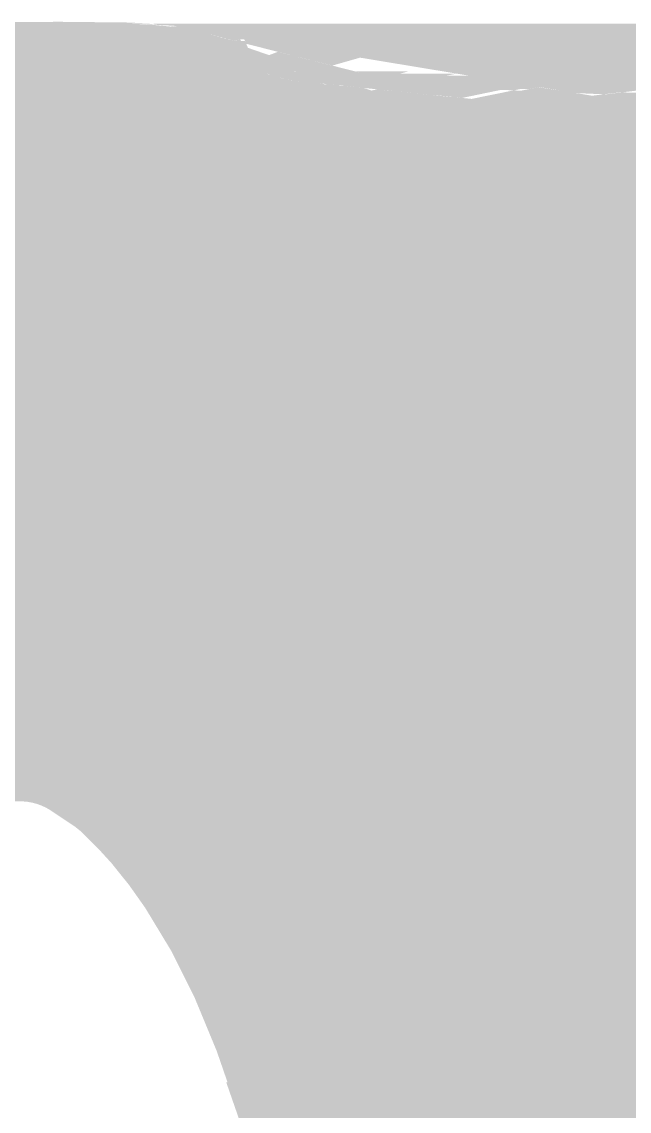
# Model space of a CAD drawing. Extents: x -22 to 239, y -29 to 162.
# Drawn here: x 189.558 to 189.972, y 34.76 to 35.501 of the extents above; entities that cross this region are included whole.
import ezdxf

# ---------------------------------------------------------------- set-up
doc = ezdxf.new("R2010")
doc.units = 0
doc.layers.add('2D_LINE_126', color=255, linetype='CONTINUOUS')

# ---------------------------------------------------------------- blocks, each defined once
blk = doc.blocks.new('SMOOTH_0$1')
at = {"const_width": 0.05}
blk.add_lwpolyline([(-0.025, 0, 1), (0.025, 0, 1)], format="xyb", close=True, dxfattribs=at)
blk = doc.blocks.new('DRAWING_129')
at = {"layer": '2D_LINE_126', "const_width": 0.1}
for points in [[(-8.7001053333, 3.0200773333), (-8.6691946667, 3.0210893333), (-8.6384113333, 3.020408), (-8.63083, 3.0197046667), (-8.6233433333, 3.0183553333), (-8.6160006667, 3.016368), (-8.6088546667, 3.0137593333), (-8.6019213333, 3.0105266667), (-8.5898666667, 3.003632), (-8.57841, 2.995796), (-8.5676186667, 2.9870666667), (-8.557514, 2.9774506667), (-8.5424653333, 2.960932), (-8.528496, 2.9435506667), (-8.5156306667, 2.9253473333), (-8.4956793333, 2.8923593333), (-8.478434, 2.857818), (-8.4621006667, 2.8183773333), (-8.4481693333, 2.7780686667), (-8.440656, 2.7541), (-8.43248, 2.728168), (-8.4248513333, 2.7040953333)], [(-8.1631693333, 3.1849133333), (-8.1827353333, 3.2236526667), (-8.2018193333, 3.2551933333), (-8.223532, 3.2851106667), (-8.2380966667, 3.3021973333), (-8.2538946667, 3.318218), (-8.27091, 3.3331286667), (-8.2825966667, 3.3420326667), (-8.2948386667, 3.3501766667), (-8.3076793333, 3.3575753333), (-8.3620693333, 3.3839686667), (-8.4165233333, 3.4055893333), (-8.4244153333, 3.4080313333), (-8.4325033333, 3.4097946667), (-8.4407126667, 3.4108613333), (-8.4490673333, 3.411222), (-8.4565293333, 3.41148), (-8.4639553333, 3.4122526667), (-8.4713506667, 3.4135446667), (-8.4831546667, 3.4165373333), (-8.4946873333, 3.4204806667), (-8.5045653333, 3.4247813333), (-8.5140913333, 3.4298846667), (-8.515458, 3.43077), (-8.5167466667, 3.4317666667), (-8.5179473333, 3.432868), (-8.5190506667, 3.434066), (-8.5200506667, 3.435352), (-8.5209386667, 3.436718), (-8.5217086667, 3.4381533333), (-8.522358, 3.4396533333), (-8.522674, 3.440384), (-8.5230493333, 3.4410866667), (-8.523482, 3.441756), (-8.523968, 3.4423873333), (-8.5245053333, 3.442976), (-8.5250886667, 3.443518), (-8.5257153333, 3.44401), (-8.5263806667, 3.4444486667), (-8.52708, 3.4448306667), (-8.5278086667, 3.4451533333), (-8.52857, 3.4454166667), (-8.5363453333, 3.4473926667), (-8.5443053333, 3.4487033333), (-8.5573953333, 3.449956), (-8.5705953333, 3.4505613333), (-8.6166513333, 3.4510433333), (-8.6691513333, 3.450586), (-8.681282, 3.4499586667), (-8.693406, 3.4484933333)]]:
    blk.add_lwpolyline(points, dxfattribs=at)
for points in [[(-8.6691286667, 3.449824), (-8.6166493333, 3.4502813333), (-8.572936, 3.449824)], [(-8.6812413333, 3.449196), (-8.6812166667, 3.4491986667), (-8.557514, 3.4491986667), (-8.5574486667, 3.449196)], [(-8.6812166667, 3.4491986667), (-8.669598, 3.4497993333), (-8.570618, 3.4497993333), (-8.557514, 3.4491986667)], [(-8.669598, 3.4497993333), (-8.6691286667, 3.449824), (-8.572936, 3.449824), (-8.570618, 3.4497993333)], [(-8.6915753333, 3.4479473333), (-8.6812413333, 3.449196), (-8.5574486667, 3.449196), (-8.5444033333, 3.4479473333)], [(-8.6932853333, 3.44774), (-8.6915753333, 3.4479473333), (-8.5444033333, 3.4479473333), (-8.543148, 3.44774)], [(-8.69681, 3.4470406667), (-8.6932853333, 3.44774), (-8.543148, 3.44774), (-8.5388993333, 3.4470406667)], [(-8.6981906667, 3.446646), (-8.69681, 3.4470406667), (-8.5388993333, 3.4470406667), (-8.536502, 3.446646)], [(-8.7002646667, 3.4460533333), (-8.6981906667, 3.446646), (-8.536502, 3.446646), (-8.534168, 3.4460533333)], [(-8.7036246667, 3.4447846667), (-8.7002646667, 3.4460533333), (-8.534168, 3.4460533333), (-8.529176, 3.4447846667)], [(-8.7065566667, 3.4433913333), (-8.7057066667, 3.4437946667), (-8.5267733333, 3.4437946667), (-8.5261606667, 3.4433913333)], [(-8.706874, 3.44324), (-8.7065566667, 3.4433913333), (-8.5261606667, 3.4433913333), (-8.5259686667, 3.44324)], [(-8.7038313333, 3.444686), (-8.7036246667, 3.4447846667), (-8.529176, 3.4447846667), (-8.5287886667, 3.444686)], [(-8.7057066667, 3.4437946667), (-8.7049666667, 3.4441466667), (-8.527418, 3.4441466667), (-8.5267733333, 3.4437946667)], [(-8.7049666667, 3.4441466667), (-8.704342, 3.4444433333), (-8.528088, 3.4444433333), (-8.527418, 3.4441466667)], [(-8.704342, 3.4444433333), (-8.7038313333, 3.444686), (-8.5287886667, 3.444686), (-8.528088, 3.4444433333)], [(-8.708266, 3.4424386667), (-8.7073973333, 3.4429386667), (-8.5255846667, 3.4429386667), (-8.525046, 3.4424386667)], [(-8.7073973333, 3.4429386667), (-8.706874, 3.44324), (-8.5259686667, 3.44324), (-8.5255846667, 3.4429386667)], [(-8.7083653333, 3.4423813333), (-8.708266, 3.4424386667), (-8.525046, 3.4424386667), (-8.524994, 3.4423813333)], [(-8.7097893333, 3.441412), (-8.7090766667, 3.4418973333), (-8.5245526667, 3.4418973333), (-8.5241786667, 3.441412)], [(-8.7090766667, 3.4418973333), (-8.7083653333, 3.4423813333), (-8.524994, 3.4423813333), (-8.5245526667, 3.4418973333)], [(-8.7111373333, 3.440338), (-8.7106826667, 3.4407), (-8.5237066667, 3.4407), (-8.5235133333, 3.440338)], [(-8.7106826667, 3.4407), (-8.7099093333, 3.441316), (-8.5241046667, 3.441316), (-8.5237066667, 3.4407)], [(-8.7099093333, 3.441316), (-8.7097893333, 3.441412), (-8.5241786667, 3.441412), (-8.5241046667, 3.441316)], [(-8.7124006667, 3.4391653333), (-8.7122006667, 3.4393506667), (-8.5230573333, 3.4393506667), (-8.5229773333, 3.4391653333)], [(-8.7122006667, 3.4393513333), (-8.711444, 3.4400526667), (-8.5233606667, 3.4400526667), (-8.523058, 3.4393513333)], [(-8.711444, 3.4400526667), (-8.7111373333, 3.440338), (-8.5235133333, 3.440338), (-8.5233606667, 3.4400526667)], [(-8.713572, 3.4379013333), (-8.7124006667, 3.4391653333), (-8.5229773333, 3.4391653333), (-8.52243, 3.4379013333)], [(-8.7146453333, 3.436552), (-8.7136586667, 3.4377926667), (-8.52238, 3.4377926667), (-8.5217146667, 3.436552)], [(-8.7136126667, 3.4378506667), (-8.713572, 3.4379013333), (-8.52243, 3.4379013333), (-8.522408, 3.4378506667)], [(-8.713636, 3.4378213333), (-8.7136126667, 3.4378506667), (-8.522408, 3.4378506667), (-8.5223953333, 3.4378213333)], [(-8.7136586667, 3.4377926667), (-8.713636, 3.4378213333), (-8.5223953333, 3.4378213333), (-8.52238, 3.4377926667)], [(-8.7147973333, 3.4363293333), (-8.714778, 3.4363573333), (-8.52161, 3.4363573333), (-8.5215946667, 3.4363293333)], [(-8.7156446667, 3.4350813333), (-8.7148153333, 3.4363026667), (-8.5215773333, 3.4363026667), (-8.5207826667, 3.4350813333)], [(-8.715742, 3.4349366667), (-8.7156446667, 3.4350813333), (-8.5207826667, 3.4350813333), (-8.5206893333, 3.4349366667)], [(-8.714778, 3.4363573333), (-8.7146453333, 3.436552), (-8.5217146667, 3.436552), (-8.52161, 3.4363573333)], [(-8.7148153333, 3.4363026667), (-8.7147973333, 3.4363293333), (-8.5215946667, 3.4363293333), (-8.5215773333, 3.4363026667)], [(-8.7122006667, 3.4393506667), (-8.7122006667, 3.4393513333), (-8.523058, 3.4393513333), (-8.5230573333, 3.4393506667)], [(-8.72641, 3.4252073333), (-8.7217493333, 3.4284246667), (-8.5129793333, 3.4284246667), (-8.506974, 3.4252073333)], [(-8.7217493333, 3.4284246667), (-8.721724, 3.428442), (-8.5130113333, 3.428442), (-8.5129793333, 3.4284246667)], [(-8.7217006667, 3.4284613333), (-8.720778, 3.4292133333), (-8.5144513333, 3.4292133333), (-8.5130473333, 3.4284613333)], [(-8.72076, 3.429228), (-8.7207386667, 3.4292453333), (-8.5145053333, 3.4292453333), (-8.5144786667, 3.429228)], [(-8.720778, 3.4292133333), (-8.72076, 3.429228), (-8.5144786667, 3.429228), (-8.5144513333, 3.4292133333)], [(-8.720326, 3.429582), (-8.7203046667, 3.4295993333), (-8.515052, 3.4295993333), (-8.5150253333, 3.429582)], [(-8.7207386667, 3.4292453333), (-8.720326, 3.429582), (-8.5150253333, 3.429582), (-8.5145053333, 3.4292453333)], [(-8.721724, 3.428442), (-8.7217006667, 3.4284613333), (-8.5130473333, 3.4284613333), (-8.5130113333, 3.428442)], [(-8.7197433333, 3.43013), (-8.7197246667, 3.4301473333), (-8.5158993333, 3.4301473333), (-8.5158726667, 3.43013)], [(-8.7203046667, 3.4295993333), (-8.720284, 3.4296186667), (-8.515082, 3.4296186667), (-8.515052, 3.4295993333)], [(-8.720284, 3.4296186667), (-8.7197433333, 3.43013), (-8.5158726667, 3.43013), (-8.515082, 3.4296186667)], [(-8.7190073333, 3.4308253333), (-8.7189866667, 3.4308446667), (-8.5168006667, 3.4308446667), (-8.5167753333, 3.4308253333)], [(-8.719704, 3.4301673333), (-8.7190073333, 3.4308253333), (-8.5167753333, 3.4308253333), (-8.5159246667, 3.4301673333)], [(-8.7197246667, 3.4301473333), (-8.719704, 3.4301673333), (-8.5159246667, 3.4301673333), (-8.5158993333, 3.4301473333)], [(-8.7186953333, 3.431164), (-8.7186773333, 3.4311833333), (-8.517238, 3.4311833333), (-8.5172126667, 3.431164)], [(-8.7177833333, 3.432162), (-8.7177646667, 3.432182), (-8.5183266667, 3.432182), (-8.5183046667, 3.432162)], [(-8.7189686667, 3.4308653333), (-8.7186953333, 3.431164), (-8.5172126667, 3.431164), (-8.5168266667, 3.4308653333)], [(-8.718658, 3.4312046667), (-8.7177833333, 3.432162), (-8.5183046667, 3.432162), (-8.517262, 3.4312046667)], [(-8.7186773333, 3.4311833333), (-8.718658, 3.4312046667), (-8.517262, 3.4312046667), (-8.517238, 3.4311833333)], [(-8.7189866667, 3.4308446667), (-8.7189686667, 3.4308653333), (-8.5168266667, 3.4308653333), (-8.5168006667, 3.4308446667)], [(-8.716668, 3.4335733333), (-8.7166593333, 3.433584), (-8.5196413333, 3.433584), (-8.5196333333, 3.4335733333)], [(-8.71765, 3.432328), (-8.7176313333, 3.4323513333), (-8.5185073333, 3.4323513333), (-8.5184853333, 3.432328)], [(-8.7166593333, 3.433584), (-8.716648, 3.433598), (-8.5196526667, 3.433598), (-8.5196413333, 3.433584)], [(-8.7177473333, 3.432204), (-8.7176666667, 3.432306), (-8.518462, 3.432306), (-8.5183506667, 3.432204)], [(-8.7177646667, 3.432182), (-8.7177473333, 3.432204), (-8.5183506667, 3.432204), (-8.5183266667, 3.432182)], [(-8.7176313333, 3.4323513333), (-8.7166866667, 3.4335493333), (-8.5196113333, 3.4335493333), (-8.5185073333, 3.4323513333)], [(-8.7166866667, 3.4335493333), (-8.716668, 3.4335733333), (-8.5196333333, 3.4335733333), (-8.5196113333, 3.4335493333)], [(-8.7176666667, 3.432306), (-8.71765, 3.432328), (-8.5184853333, 3.432328), (-8.518462, 3.432306)], [(-8.716648, 3.433598), (-8.716642, 3.433606), (-8.5196586667, 3.433606), (-8.5196526667, 3.433598)], [(-8.716642, 3.433606), (-8.7166266667, 3.4336286667), (-8.519676, 3.4336286667), (-8.5196586667, 3.433606)], [(-8.7166266667, 3.4336286667), (-8.7157773333, 3.4348846667), (-8.520652, 3.4348846667), (-8.519676, 3.4336286667)], [(-8.7157773333, 3.4348846667), (-8.71576, 3.43491), (-8.5206713333, 3.43491), (-8.520652, 3.4348846667)], [(-8.71576, 3.43491), (-8.715742, 3.4349366667), (-8.5206893333, 3.4349366667), (-8.5206713333, 3.43491)], [(-8.7369433333, 3.419782), (-8.7314673333, 3.422326), (-8.500834, 3.422326), (-8.4949913333, 3.419782)], [(-8.7314673333, 3.422326), (-8.7314386667, 3.4223393333), (-8.5008646667, 3.4223393333), (-8.500834, 3.422326)], [(-8.7314386667, 3.4223393333), (-8.7314113333, 3.4223546667), (-8.5009006667, 3.4223546667), (-8.5008646667, 3.4223393333)], [(-8.7283566667, 3.4240953333), (-8.7283313333, 3.4241093333), (-8.5049253333, 3.4241093333), (-8.5048986667, 3.4240953333)], [(-8.7314113333, 3.4223546667), (-8.7283786667, 3.4240826667), (-8.5048693333, 3.4240826667), (-8.5009006667, 3.4223546667)], [(-8.7283313333, 3.4241093333), (-8.726466, 3.425172), (-8.5069093333, 3.425172), (-8.5049253333, 3.4241093333)], [(-8.7283786667, 3.4240826667), (-8.7283566667, 3.4240953333), (-8.5048986667, 3.4240953333), (-8.5048693333, 3.4240826667)], [(-8.726466, 3.425172), (-8.7264373333, 3.4251886667), (-8.5069393333, 3.4251886667), (-8.5069093333, 3.425172)], [(-8.7264373333, 3.4251886667), (-8.72641, 3.4252073333), (-8.506974, 3.4252073333), (-8.5069393333, 3.4251886667)], [(-8.7558693333, 3.41434), (-8.749544, 3.415622), (-8.4826446667, 3.415622), (-8.4775886667, 3.41434)], [(-8.7632566667, 3.412806), (-8.7558693333, 3.41434), (-8.4775886667, 3.41434), (-8.471538, 3.412806)], [(-8.749544, 3.415622), (-8.7495153333, 3.415628), (-8.4826673333, 3.415628), (-8.4826446667, 3.415622)], [(-8.748914, 3.4157986667), (-8.7488873333, 3.415806), (-8.4833713333, 3.415806), (-8.483342, 3.4157986667)], [(-8.7494873333, 3.415636), (-8.748914, 3.4157986667), (-8.483342, 3.4157986667), (-8.4826993333, 3.415636)], [(-8.743318, 3.41739), (-8.7432893333, 3.417398), (-8.488026, 3.417398), (-8.4880026667, 3.41739)], [(-8.748852, 3.4158166667), (-8.743318, 3.41739), (-8.4880026667, 3.41739), (-8.4834006667, 3.4158166667)], [(-8.7495153333, 3.415628), (-8.7494873333, 3.415636), (-8.4826993333, 3.415636), (-8.4826673333, 3.415628)], [(-8.7488873333, 3.415806), (-8.748852, 3.4158166667), (-8.4834006667, 3.4158166667), (-8.4833713333, 3.415806)], [(-8.7432893333, 3.417398), (-8.7432613333, 3.417408), (-8.4880566667, 3.417408), (-8.488026, 3.417398)], [(-8.7432613333, 3.417408), (-8.737286, 3.4196253333), (-8.4945406667, 3.4196253333), (-8.4880566667, 3.417408)], [(-8.737286, 3.4196253333), (-8.737258, 3.419636), (-8.4945713333, 3.419636), (-8.4945406667, 3.4196253333)], [(-8.737258, 3.419636), (-8.73723, 3.4196486667), (-8.4946086667, 3.4196486667), (-8.4945713333, 3.419636)], [(-8.73723, 3.4196486667), (-8.7369913333, 3.4197593333), (-8.4949333333, 3.4197593333), (-8.4946086667, 3.4196486667)], [(-8.7369913333, 3.4197593333), (-8.73697, 3.4197693333), (-8.4949626667, 3.4197693333), (-8.4949333333, 3.4197593333)], [(-8.73697, 3.4197693333), (-8.7369433333, 3.419782), (-8.4949913333, 3.419782), (-8.4949626667, 3.4197693333)], [(-8.7732353333, 3.4104606667), (-8.772376, 3.4107186667), (-8.4565553333, 3.4107186667), (-8.4490933333, 3.4104606667)], [(-8.7744326667, 3.4101013333), (-8.7732353333, 3.4104606667), (-8.4490933333, 3.4104606667), (-8.440778, 3.4101013333)], [(-8.7695726667, 3.4114946667), (-8.7695593333, 3.4114973333), (-8.46406, 3.4114973333), (-8.464034, 3.4114946667)], [(-8.7723733333, 3.4107193333), (-8.772364, 3.410722), (-8.456608, 3.410722), (-8.456582, 3.4107193333)], [(-8.7702793333, 3.411348), (-8.7695726667, 3.4114946667), (-8.464034, 3.4114946667), (-8.4626226667, 3.411348)], [(-8.772364, 3.410722), (-8.7702793333, 3.411348), (-8.4626226667, 3.411348), (-8.456608, 3.410722)], [(-8.76329, 3.4127993333), (-8.7632566667, 3.412806), (-8.471538, 3.412806), (-8.4715106667, 3.4127993333)], [(-8.7695373333, 3.411502), (-8.763314, 3.412794), (-8.471482, 3.412794), (-8.4640866667, 3.411502)], [(-8.7695593333, 3.4114973333), (-8.7695373333, 3.411502), (-8.4640866667, 3.411502), (-8.46406, 3.4114973333)], [(-8.763314, 3.412794), (-8.76329, 3.4127993333), (-8.4715106667, 3.4127993333), (-8.471482, 3.412794)], [(-8.7779566667, 3.4090433333), (-8.7744326667, 3.4101013333), (-8.440778, 3.4101013333), (-8.4326333333, 3.4090433333)], [(-8.772376, 3.4107186667), (-8.7723733333, 3.4107193333), (-8.456582, 3.4107193333), (-8.4565553333, 3.4107186667)], [(-8.7837846667, 3.407294), (-8.7779566667, 3.4090433333), (-8.4326333333, 3.4090433333), (-8.4246093333, 3.407294)], [(-8.78435, 3.407124), (-8.7837846667, 3.407294), (-8.4246093333, 3.407294), (-8.4240606667, 3.407124)], [(-8.790014, 3.40487), (-8.78435, 3.407124), (-8.4240606667, 3.407124), (-8.4167773333, 3.40487)], [(-8.837316, 3.3832713333), (-8.798058, 3.4016693333), (-8.4087146667, 3.4016693333), (-8.3623766667, 3.3832713333)], [(-8.798058, 3.4016693333), (-8.790014, 3.40487), (-8.4167773333, 3.40487), (-8.4087146667, 3.4016693333)], [(-8.8860246667, 3.360444), (-8.837316, 3.3832713333), (-8.3623766667, 3.3832713333), (-8.3153353333, 3.360444)], [(-8.907264, 3.3495293333), (-8.8929173333, 3.356902), (-8.308036, 3.356902), (-8.2952406667, 3.3495293333)], [(-8.8929173333, 3.356902), (-8.8860246667, 3.360444), (-8.3153353333, 3.360444), (-8.308036, 3.356902)], [(-8.9230606667, 3.3414113333), (-8.907264, 3.3495293333), (-8.2952406667, 3.3495293333), (-8.2830386667, 3.3414113333)], [(-8.9403273333, 3.3325386667), (-8.9230606667, 3.3414113333), (-8.2830386667, 3.3414113333), (-8.2713926667, 3.3325386667)], [(-8.9692746667, 3.3176626667), (-8.9403273333, 3.3325386667), (-8.2713926667, 3.3325386667), (-8.254418, 3.3176626667)], [(-8.9770493333, 3.313668), (-8.9692746667, 3.3176626667), (-8.254418, 3.3176626667), (-8.250478, 3.313668)], [(-8.9972893333, 3.301682), (-8.9770493333, 3.313668), (-8.250478, 3.313668), (-8.2386586667, 3.301682)], [(-9.02607, 3.2846386667), (-8.9972893333, 3.301682), (-8.2386586667, 3.301682), (-8.2241306667, 3.2846386667)], [(-9.047598, 3.27189), (-9.02607, 3.2846386667), (-8.2241306667, 3.2846386667), (-8.2148786667, 3.27189)], [(-9.0724013333, 3.254772), (-9.047598, 3.27189), (-8.2148786667, 3.27189), (-8.2024553333, 3.254772)], [(-9.1180273333, 3.2232833333), (-9.0724013333, 3.254772), (-8.2024553333, 3.254772), (-8.183402, 3.2232833333)], [(-9.1416746667, 3.2069626667), (-9.1180273333, 3.2232833333), (-8.183402, 3.2232833333), (-8.1751593333, 3.2069626667)], [(-9.1704913333, 3.1845933333), (-9.1416746667, 3.2069626667), (-8.1751593333, 3.2069626667), (-8.1638613333, 3.1845933333)], [(-9.22169, 3.14485), (-9.1704913333, 3.1845933333), (-8.1638613333, 3.1845933333), (-8.147128, 3.14485)], [(-9.236402, 3.1334306667), (-9.22169, 3.14485), (-8.147128, 3.14485), (-8.1432693333, 3.1334306667)], [(-9.3357846667, 3.0480666667), (-9.236402, 3.1334306667), (-8.1432693333, 3.1334306667), (-8.114426, 3.0480666667)], [(-9.363944, 3.0218513333), (-9.3394673333, 3.044638), (-8.113268, 3.044638), (-8.1064486667, 3.0218513333)], [(-9.3394673333, 3.044638), (-9.3357846667, 3.0480666667), (-8.114426, 3.0480666667), (-8.113268, 3.044638)], [(-9.365032, 3.020838), (-9.3650313333, 3.0208386667), (-8.70013, 3.0208386667), (-8.700152, 3.020838)], [(-9.3639446667, 3.0218506667), (-9.363944, 3.0218513333), (-8.669198, 3.0218513333), (-8.6692193333, 3.0218506667)], [(-9.3650313333, 3.0208386667), (-9.3639446667, 3.0218506667), (-8.6692193333, 3.0218506667), (-8.70013, 3.0208386667)], [(-9.365034, 3.0208366667), (-9.365032, 3.020838), (-8.700152, 3.020838), (-8.7001726667, 3.0208366667)], [(-8.6307266667, 3.0204606667), (-8.6307593333, 3.0204633333), (-8.1060333333, 3.0204633333), (-8.1060326667, 3.0204606667)], [(-9.368116, 3.0179673333), (-9.365034, 3.0208366667), (-8.7001726667, 3.0208366667), (-8.732292, 3.0179673333)], [(-8.6307593333, 3.0204633333), (-8.6383406667, 3.0211666667), (-8.106244, 3.0211666667), (-8.1060333333, 3.0204633333)], [(-8.6383406667, 3.0211666667), (-8.6383673333, 3.0211693333), (-8.1062446667, 3.0211693333), (-8.106244, 3.0211666667)], [(-8.623208, 3.0191053333), (-8.6306946667, 3.0204546667), (-8.1060306667, 3.0204546667), (-8.1056266667, 3.0191053333)], [(-8.6306946667, 3.0204546667), (-8.6307266667, 3.0204606667), (-8.1060326667, 3.0204606667), (-8.1060306667, 3.0204546667)], [(-8.6691773333, 3.0218513333), (-8.669198, 3.0218513333), (-8.1064486667, 3.0218513333), (-8.1064486667, 3.0218513333)], [(-8.638394, 3.02117), (-8.6691773333, 3.0218513333), (-8.1064486667, 3.0218513333), (-8.1062446667, 3.02117)], [(-8.6383673333, 3.0211693333), (-8.638394, 3.02117), (-8.1062446667, 3.02117), (-8.1062446667, 3.0211693333)], [(-9.368118, 3.0179653333), (-9.368116, 3.0179673333), (-8.732292, 3.0179673333), (-8.7323133333, 3.0179653333)], [(-9.3731866667, 3.0132466667), (-9.373182, 3.0132506667), (-8.76419, 3.0132506667), (-8.7642166667, 3.0132466667)], [(-9.368122, 3.017962), (-9.368118, 3.0179653333), (-8.7323133333, 3.0179653333), (-8.7323353333, 3.017962)], [(-9.3731926667, 3.0132413333), (-9.3731866667, 3.0132466667), (-8.7642166667, 3.0132466667), (-8.764242, 3.0132413333)], [(-9.3770433333, 3.0096566667), (-9.3731926667, 3.0132413333), (-8.764242, 3.0132413333), (-8.780556, 3.0096566667)], [(-9.373182, 3.0132506667), (-9.368122, 3.017962), (-8.7323353333, 3.017962), (-8.76419, 3.0132506667)], [(-8.6231766667, 3.0190993333), (-8.623208, 3.0191053333), (-8.1056266667, 3.0191053333), (-8.1056246667, 3.0190993333)], [(-8.620724, 3.018436), (-8.6231446667, 3.0190906667), (-8.1056226667, 3.0190906667), (-8.1054266667, 3.018436)], [(-8.6231446667, 3.0190906667), (-8.6231766667, 3.0190993333), (-8.1056246667, 3.0190993333), (-8.1056226667, 3.0190906667)], [(-8.6158013333, 3.017104), (-8.6207093333, 3.018432), (-8.1054253333, 3.018432), (-8.10502, 3.017104)], [(-8.6207093333, 3.018432), (-8.620724, 3.018436), (-8.1054266667, 3.018436), (-8.1054253333, 3.018432)], [(-8.6157693333, 3.0170953333), (-8.6158013333, 3.017104), (-8.10502, 3.017104), (-8.1050173333, 3.0170953333)], [(-8.6085626667, 3.014464), (-8.6085933333, 3.0144746667), (-8.104218, 3.0144746667), (-8.1042146667, 3.014464)], [(-8.6085933333, 3.0144746667), (-8.6157393333, 3.017084), (-8.105014, 3.017084), (-8.104218, 3.0144746667)], [(-8.6157393333, 3.017084), (-8.6157693333, 3.0170953333), (-8.1050173333, 3.0170953333), (-8.105014, 3.017084)], [(-8.6015993333, 3.0112173333), (-8.6085326667, 3.01445), (-8.1042106667, 3.01445), (-8.1032246667, 3.0112173333)], [(-8.6085326667, 3.01445), (-8.6085626667, 3.014464), (-8.1042146667, 3.014464), (-8.1042106667, 3.01445)], [(-9.3823013333, 3.0047613333), (-9.37706, 3.0096406667), (-8.780616, 3.0096406667), (-8.7965366667, 3.0047613333)], [(-9.37706, 3.0096406667), (-9.37705, 3.00965), (-8.780586, 3.00965), (-8.780616, 3.0096406667)], [(-9.37705, 3.00965), (-9.3770433333, 3.0096566667), (-8.780556, 3.0096566667), (-8.780586, 3.00965)], [(-8.6015706667, 3.011204), (-8.6015993333, 3.0112173333), (-8.1032246667, 3.0112173333), (-8.1032206667, 3.011204)], [(-8.6015426667, 3.011188), (-8.6015706667, 3.011204), (-8.1032206667, 3.011204), (-8.1032153333, 3.011188)], [(-8.5894886667, 3.0042933333), (-8.6015426667, 3.011188), (-8.1032153333, 3.011188), (-8.101112, 3.0042933333)], [(-9.4019986667, 2.9864233333), (-9.3889633333, 2.9985593333), (-8.8121366667, 2.9985593333), (-8.836808, 2.9864233333)], [(-9.3889633333, 2.9985593333), (-9.3889493333, 2.998572), (-8.81211, 2.998572), (-8.8121366667, 2.9985593333)], [(-9.3889373333, 2.9985833333), (-9.3823233333, 3.0047406667), (-8.7965946667, 3.0047406667), (-8.812082, 2.9985833333)], [(-9.3889493333, 2.998572), (-9.3889373333, 2.9985833333), (-8.812082, 2.9985833333), (-8.81211, 2.998572)], [(-9.3823113333, 3.004752), (-9.3823013333, 3.0047613333), (-8.7965366667, 3.0047613333), (-8.796566, 3.004752)], [(-9.3823233333, 3.0047406667), (-9.3823113333, 3.004752), (-8.796566, 3.004752), (-8.7965946667, 3.0047406667)], [(-8.5894613333, 3.004278), (-8.5894886667, 3.0042933333), (-8.101112, 3.0042933333), (-8.1011073333, 3.004278)], [(-8.57798, 2.9964246667), (-8.5894366667, 3.0042606667), (-8.101102, 3.0042606667), (-8.098712, 2.9964246667)], [(-8.5894366667, 3.0042606667), (-8.5894613333, 3.004278), (-8.1011073333, 3.004278), (-8.101102, 3.0042606667)], [(-8.5779546667, 2.996408), (-8.57798, 2.9964246667), (-8.098712, 2.9964246667), (-8.0987066667, 2.996408)], [(-8.5779306667, 2.9963886667), (-8.5779546667, 2.996408), (-8.0987066667, 2.996408), (-8.0987006667, 2.9963886667)], [(-8.5687973333, 2.989), (-8.5779306667, 2.9963886667), (-8.0987006667, 2.9963886667), (-8.0964466667, 2.989)], [(-9.4020126667, 2.9864106667), (-9.4019986667, 2.9864233333), (-8.836808, 2.9864233333), (-8.836834, 2.9864106667)], [(-8.5687933333, 2.9889973333), (-8.5687973333, 2.989), (-8.0964466667, 2.989), (-8.096446, 2.9889973333)], [(-8.5671393333, 2.9876593333), (-8.5687933333, 2.9889973333), (-8.096446, 2.9889973333), (-8.0960313333, 2.9876593333)], [(-8.5671153333, 2.98764), (-8.5671393333, 2.9876593333), (-8.0960313333, 2.9876593333), (-8.0960253333, 2.98764)], [(-8.5569886667, 2.9780026667), (-8.5670933333, 2.9876186667), (-8.0960186667, 2.9876186667), (-8.0930386667, 2.9780026667)], [(-8.5670933333, 2.9876186667), (-8.5671153333, 2.98764), (-8.0960253333, 2.98764), (-8.0960186667, 2.9876186667)], [(-8.5569693333, 2.977984), (-8.5569886667, 2.9780026667), (-8.0930386667, 2.9780026667), (-8.0930333333, 2.977984)], [(-8.5569506667, 2.977964), (-8.5569693333, 2.977984), (-8.0930333333, 2.977984), (-8.0930266667, 2.977964)], [(-8.541902, 2.9614453333), (-8.5569506667, 2.977964), (-8.0930266667, 2.977964), (-8.087908, 2.9614453333)], [(-8.5414426667, 2.960876), (-8.5414446667, 2.960878), (-8.087732, 2.960878), (-8.0877313333, 2.960876)], [(-8.5418866667, 2.961428), (-8.541902, 2.9614453333), (-8.087908, 2.9614453333), (-8.0879026667, 2.961428)], [(-8.5418713333, 2.9614093333), (-8.5418866667, 2.961428), (-8.0879026667, 2.961428), (-8.0878966667, 2.9614093333)], [(-8.5414466667, 2.9608806667), (-8.5418713333, 2.9614093333), (-8.0878966667, 2.9614093333), (-8.0877333333, 2.9608806667)], [(-8.527902, 2.944028), (-8.5414426667, 2.960876), (-8.0877313333, 2.960876), (-8.082384, 2.944028)], [(-8.5414446667, 2.960878), (-8.5414466667, 2.9608806667), (-8.0877333333, 2.9608806667), (-8.087732, 2.960878)], [(-8.5278873333, 2.94401), (-8.527902, 2.944028), (-8.082384, 2.944028), (-8.082378, 2.94401)], [(-8.5278733333, 2.9439906667), (-8.5278873333, 2.94401), (-8.082378, 2.94401), (-8.082372, 2.9439906667)], [(-8.52441, 2.9390906667), (-8.5278733333, 2.9439906667), (-8.082372, 2.9439906667), (-8.080816, 2.9390906667)], [(-8.515008, 2.9257873333), (-8.52441, 2.9390906667), (-8.080816, 2.9390906667), (-8.0769186667, 2.9257873333)], [(-8.5149926667, 2.9257646667), (-8.515008, 2.9257873333), (-8.0769186667, 2.9257873333), (-8.076912, 2.9257646667)], [(-8.511386, 2.919802), (-8.5149786667, 2.9257413333), (-8.0769053333, 2.9257413333), (-8.0751653333, 2.919802)], [(-8.5149786667, 2.9257413333), (-8.5149926667, 2.9257646667), (-8.076912, 2.9257646667), (-8.0769053333, 2.9257413333)], [(-8.499232, 2.899706), (-8.511386, 2.919802), (-8.0751653333, 2.919802), (-8.0703933333, 2.899706)], [(-8.4950273333, 2.8927533333), (-8.499232, 2.899706), (-8.0703933333, 2.899706), (-8.0691053333, 2.8927533333)], [(-8.4950106667, 2.8927266667), (-8.4950273333, 2.8927533333), (-8.0691053333, 2.8927533333), (-8.0691006667, 2.8927266667)], [(-8.48945, 2.8815886667), (-8.4949973333, 2.8926993333), (-8.0690953333, 2.8926993333), (-8.0670366667, 2.8815886667)], [(-8.4949973333, 2.8926993333), (-8.4950106667, 2.8927266667), (-8.0691006667, 2.8927266667), (-8.0690953333, 2.8926993333)], [(-8.4864073333, 2.8754946667), (-8.48945, 2.8815886667), (-8.0670366667, 2.8815886667), (-8.0663106667, 2.8754946667)], [(-8.4833346667, 2.8693393333), (-8.4864073333, 2.8754946667), (-8.0663106667, 2.8754946667), (-8.0660673333, 2.8693393333)], [(-8.4805546667, 2.8637713333), (-8.4833346667, 2.8693393333), (-8.0660673333, 2.8693393333), (-8.0658733333, 2.8637713333)], [(-8.4805413333, 2.8637453333), (-8.4805546667, 2.8637713333), (-8.0658733333, 2.8637713333), (-8.0658726667, 2.8637453333)], [(-8.4777693333, 2.8581926667), (-8.4805286667, 2.8637186667), (-8.06587, 2.8637186667), (-8.0652926667, 2.8581926667)], [(-8.4805286667, 2.8637186667), (-8.4805413333, 2.8637453333), (-8.0658726667, 2.8637453333), (-8.06587, 2.8637186667)], [(-8.4777526667, 2.8581586667), (-8.477756, 2.8581653333), (-8.06529, 2.8581653333), (-8.0652886667, 2.8581586667)], [(-8.4777426667, 2.8581386667), (-8.4777526667, 2.8581586667), (-8.0652886667, 2.8581586667), (-8.0652853333, 2.8581386667)], [(-8.4777406667, 2.8581346667), (-8.4777426667, 2.8581386667), (-8.0652853333, 2.8581386667), (-8.0652846667, 2.8581346667)], [(-8.477756, 2.8581653333), (-8.4777693333, 2.8581926667), (-8.0652926667, 2.8581926667), (-8.06529, 2.8581653333)], [(-8.47773, 2.85811), (-8.4777406667, 2.8581346667), (-8.0652846667, 2.8581346667), (-8.06528, 2.85811)], [(-8.4721366667, 2.8446033333), (-8.47773, 2.85811), (-8.06528, 2.85811), (-8.06288, 2.8446033333)], [(-8.4721253333, 2.844576), (-8.4721366667, 2.8446033333), (-8.06288, 2.8446033333), (-8.0628753333, 2.844576)], [(-8.472114, 2.8445486667), (-8.4721253333, 2.844576), (-8.0628753333, 2.844576), (-8.0628686667, 2.8445486667)], [(-8.4664433333, 2.830856), (-8.472114, 2.8445486667), (-8.0628686667, 2.8445486667), (-8.0593753333, 2.830856)], [(-8.466424, 2.8308093333), (-8.466434, 2.8308326667), (-8.0593693333, 2.8308326667), (-8.059362, 2.8308093333)], [(-8.4639766667, 2.8248986667), (-8.466424, 2.8308093333), (-8.059362, 2.8308093333), (-8.0574426667, 2.8248986667)], [(-8.466434, 2.8308326667), (-8.4664433333, 2.830856), (-8.0593753333, 2.830856), (-8.0593693333, 2.8308326667)], [(-8.463968, 2.8248786667), (-8.4639766667, 2.8248986667), (-8.0574426667, 2.8248986667), (-8.057436, 2.8248786667)], [(-8.4615773333, 2.8191053333), (-8.46396, 2.8248593333), (-8.0574286667, 2.8248593333), (-8.055206, 2.8191053333)], [(-8.46396, 2.8248593333), (-8.463968, 2.8248786667), (-8.057436, 2.8248786667), (-8.0574286667, 2.8248593333)], [(-8.461388, 2.818648), (-8.4613966667, 2.8186686667), (-8.0550386667, 2.8186686667), (-8.0550306667, 2.818648)], [(-8.4613966667, 2.8186686667), (-8.4615773333, 2.8191053333), (-8.055206, 2.8191053333), (-8.0550386667, 2.8186686667)], [(-8.46138, 2.818626), (-8.461388, 2.818648), (-8.0550306667, 2.818648), (-8.0550226667, 2.818626)], [(-8.4593233333, 2.812674), (-8.46138, 2.818626), (-8.0550226667, 2.818626), (-8.0527426667, 2.812674)], [(-8.4570753333, 2.8061706667), (-8.4593233333, 2.812674), (-8.0527426667, 2.812674), (-8.050688, 2.8061706667)], [(-8.4507606667, 2.787898), (-8.4570753333, 2.8061706667), (-8.050688, 2.8061706667), (-8.045974, 2.787898)], [(-8.4474493333, 2.778318), (-8.4507606667, 2.787898), (-8.045974, 2.787898), (-8.0439786667, 2.778318)], [(-8.4474453333, 2.7783053333), (-8.4474493333, 2.778318), (-8.0439786667, 2.778318), (-8.043976, 2.7783053333)], [(-8.4441773333, 2.7678806667), (-8.4474426667, 2.7782966667), (-8.043974, 2.7782966667), (-8.0418046667, 2.7678806667)], [(-8.4474426667, 2.7782966667), (-8.4474453333, 2.7783053333), (-8.043976, 2.7783053333), (-8.043974, 2.7782966667)], [(-8.4399293333, 2.7543293333), (-8.4441773333, 2.7678806667), (-8.0418046667, 2.7678806667), (-8.0397133333, 2.7543293333)], [(-8.4382533333, 2.749014), (-8.4399293333, 2.7543293333), (-8.0397133333, 2.7543293333), (-8.0388933333, 2.749014)], [(-8.43202, 2.7292426667), (-8.4382533333, 2.749014), (-8.0388933333, 2.749014), (-8.035936, 2.7292426667)], [(-8.4320146667, 2.7292273333), (-8.43202, 2.7292426667), (-8.035936, 2.7292426667), (-8.035934, 2.7292273333)], [(-8.431754, 2.7283986667), (-8.4320106667, 2.7292126667), (-8.0359313333, 2.7292126667), (-8.035776, 2.7283986667)], [(-8.4247833333, 2.7064033333), (-8.431754, 2.7283986667), (-8.035776, 2.7283986667), (-8.0315893333, 2.7064033333)], [(-8.4320106667, 2.7292126667), (-8.4320146667, 2.7292273333), (-8.035934, 2.7292273333), (-8.0359313333, 2.7292126667)]]:
    blk.add_lwpolyline(points, close=True, dxfattribs=at)
at = {"layer": '2D_LINE_126'}
for p in [(-8.6166493333, 3.4502813333), (-8.6812413333, 3.449196), (-8.6812413333, 3.449196), (-8.6812166667, 3.4491986667), (-8.6812166667, 3.4491986667), (-8.669598, 3.4497993333), (-8.669598, 3.4497993333), (-8.6691286667, 3.449824), (-8.6691286667, 3.449824), (-8.572936, 3.449824), (-8.572936, 3.449824), (-8.570618, 3.4497993333), (-8.557514, 3.4491986667), (-8.557514, 3.4491986667), (-8.5574486667, 3.449196), (-8.5574486667, 3.449196), (-8.5444033333, 3.4479473333), (-8.5444033333, 3.4479473333), (-8.543148, 3.44774), (-8.543148, 3.44774), (-8.5388993333, 3.4470406667), (-8.5388993333, 3.4470406667), (-8.536502, 3.446646), (-8.536502, 3.446646), (-8.534168, 3.4460533333), (-8.534168, 3.4460533333), (-8.529176, 3.4447846667), (-8.529176, 3.4447846667), (-8.5287886667, 3.444686), (-8.5287886667, 3.444686), (-8.528088, 3.4444433333), (-8.528088, 3.4444433333), (-8.527418, 3.4441466667), (-8.527418, 3.4441466667), (-8.5267733333, 3.4437946667), (-8.5267733333, 3.4437946667), (-8.5261606667, 3.4433913333), (-8.5261606667, 3.4433913333), (-8.5259686667, 3.44324), (-8.5259686667, 3.44324), (-8.5255846667, 3.4429386667), (-8.5255846667, 3.4429386667), (-8.525046, 3.4424386667), (-8.525046, 3.4424386667), (-8.524994, 3.4423813333), (-8.524994, 3.4423813333), (-8.5245526667, 3.4418973333), (-8.5245526667, 3.4418973333), (-8.5241786667, 3.441412), (-8.5241786667, 3.441412), (-8.5241046667, 3.441316), (-8.5241046667, 3.441316), (-8.5237066667, 3.4407), (-8.5237066667, 3.4407), (-8.5235133333, 3.440338), (-8.5235133333, 3.440338), (-8.5233606667, 3.4400526667), (-8.5233606667, 3.4400526667), (-8.523058, 3.4393513333), (-8.523058, 3.4393513333), (-8.5230573333, 3.4393506667), (-8.5230573333, 3.4393506667), (-8.5229773333, 3.4391653333), (-8.5229773333, 3.4391653333), (-8.52243, 3.4379013333), (-8.52243, 3.4379013333), (-8.522408, 3.4378506667), (-8.522408, 3.4378506667), (-8.5223953333, 3.4378213333), (-8.5223953333, 3.4378213333), (-8.52238, 3.4377926667), (-8.52238, 3.4377926667), (-8.5217146667, 3.436552), (-8.5217146667, 3.436552), (-8.52161, 3.4363573333), (-8.52161, 3.4363573333), (-8.5215946667, 3.4363293333), (-8.5215946667, 3.4363293333), (-8.5215773333, 3.4363026667), (-8.5215773333, 3.4363026667), (-8.5207826667, 3.4350813333), (-8.5207826667, 3.4350813333), (-8.5206893333, 3.4349366667), (-8.5206893333, 3.4349366667), (-8.5206713333, 3.43491), (-8.5206713333, 3.43491), (-8.520652, 3.4348846667), (-8.520652, 3.4348846667), (-8.519676, 3.4336286667), (-8.519676, 3.4336286667), (-8.5196586667, 3.433606), (-8.5196586667, 3.433606), (-8.5196526667, 3.433598), (-8.5196526667, 3.433598), (-8.5196413333, 3.433584), (-8.5196413333, 3.433584), (-8.5196333333, 3.4335733333), (-8.5196333333, 3.4335733333), (-8.5196113333, 3.4335493333), (-8.5196113333, 3.4335493333), (-8.5185073333, 3.4323513333), (-8.5185073333, 3.4323513333), (-8.5184853333, 3.432328), (-8.5184853333, 3.432328), (-8.518462, 3.432306), (-8.518462, 3.432306), (-8.5183506667, 3.432204), (-8.5183506667, 3.432204), (-8.5183266667, 3.432182), (-8.5183266667, 3.432182), (-8.5183046667, 3.432162), (-8.5183046667, 3.432162), (-8.517262, 3.4312046667), (-8.517262, 3.4312046667), (-8.517238, 3.4311833333), (-8.517238, 3.4311833333), (-8.5172126667, 3.431164), (-8.5172126667, 3.431164), (-8.5168266667, 3.4308653333), (-8.5168266667, 3.4308653333), (-8.5168006667, 3.4308446667), (-8.5168006667, 3.4308446667), (-8.5167753333, 3.4308253333), (-8.5167753333, 3.4308253333), (-8.5159246667, 3.4301673333), (-8.5159246667, 3.4301673333), (-8.5158993333, 3.4301473333), (-8.5158993333, 3.4301473333), (-8.5158726667, 3.43013), (-8.5158726667, 3.43013), (-8.515082, 3.4296186667), (-8.515082, 3.4296186667), (-8.515052, 3.4295993333), (-8.515052, 3.4295993333), (-8.5150253333, 3.429582), (-8.5150253333, 3.429582), (-8.5145053333, 3.4292453333), (-8.5145053333, 3.4292453333), (-8.5144786667, 3.429228), (-8.5144786667, 3.429228), (-8.5144513333, 3.4292133333), (-8.5144513333, 3.4292133333), (-8.5130473333, 3.4284613333), (-8.5130473333, 3.4284613333), (-8.5130113333, 3.428442), (-8.5130113333, 3.428442), (-8.5129793333, 3.4284246667), (-8.5129793333, 3.4284246667), (-8.506974, 3.4252073333), (-8.506974, 3.4252073333), (-8.5069393333, 3.4251886667), (-8.5069393333, 3.4251886667), (-8.5069093333, 3.425172), (-8.5069093333, 3.425172), (-8.5049253333, 3.4241093333), (-8.5049253333, 3.4241093333), (-8.5048986667, 3.4240953333), (-8.5048986667, 3.4240953333), (-8.5048693333, 3.4240826667), (-8.5048693333, 3.4240826667), (-8.5009006667, 3.4223546667), (-8.5009006667, 3.4223546667), (-8.5008646667, 3.4223393333), (-8.5008646667, 3.4223393333), (-8.500834, 3.422326), (-8.500834, 3.422326), (-8.4949913333, 3.419782), (-8.4949913333, 3.419782), (-8.4949626667, 3.4197693333), (-8.4949626667, 3.4197693333), (-8.4949333333, 3.4197593333), (-8.4949333333, 3.4197593333), (-8.4946086667, 3.4196486667), (-8.4946086667, 3.4196486667), (-8.4945713333, 3.419636), (-8.4945713333, 3.419636), (-8.4945406667, 3.4196253333), (-8.4945406667, 3.4196253333), (-8.4880566667, 3.417408), (-8.4880566667, 3.417408), (-8.488026, 3.417398), (-8.488026, 3.417398), (-8.4880026667, 3.41739), (-8.4880026667, 3.41739), (-8.4834006667, 3.4158166667), (-8.4834006667, 3.4158166667), (-8.4833713333, 3.415806), (-8.4833713333, 3.415806), (-8.483342, 3.4157986667), (-8.483342, 3.4157986667), (-8.4826993333, 3.415636), (-8.4826993333, 3.415636), (-8.4826673333, 3.415628), (-8.4826673333, 3.415628), (-8.4826446667, 3.415622), (-8.4826446667, 3.415622), (-8.4775886667, 3.41434), (-8.4775886667, 3.41434), (-8.471538, 3.412806), (-8.471538, 3.412806), (-8.4715106667, 3.4127993333), (-8.4715106667, 3.4127993333), (-8.471482, 3.412794), (-8.471482, 3.412794), (-8.4640866667, 3.411502), (-8.4640866667, 3.411502), (-8.46406, 3.4114973333), (-8.46406, 3.4114973333), (-8.464034, 3.4114946667), (-8.464034, 3.4114946667), (-8.4626226667, 3.411348), (-8.4626226667, 3.411348), (-8.456608, 3.410722), (-8.456608, 3.410722), (-8.456582, 3.4107193333), (-8.456582, 3.4107193333), (-8.4565553333, 3.4107186667), (-8.4565553333, 3.4107186667), (-8.4490933333, 3.4104606667), (-8.4490933333, 3.4104606667), (-8.440778, 3.4101013333), (-8.440778, 3.4101013333), (-8.4326333333, 3.4090433333), (-8.4326333333, 3.4090433333), (-8.4246093333, 3.407294), (-8.4246093333, 3.407294), (-8.4240606667, 3.407124), (-8.4240606667, 3.407124), (-8.4167773333, 3.40487), (-8.4167773333, 3.40487), (-8.4087146667, 3.4016693333), (-8.4087146667, 3.4016693333), (-8.3623766667, 3.3832713333), (-8.3623766667, 3.3832713333), (-8.3153353333, 3.360444), (-8.3153353333, 3.360444), (-8.308036, 3.356902), (-8.308036, 3.356902), (-8.2952406667, 3.3495293333), (-8.2952406667, 3.3495293333), (-8.2830386667, 3.3414113333), (-8.2830386667, 3.3414113333), (-8.2713926667, 3.3325386667), (-8.2713926667, 3.3325386667), (-8.254418, 3.3176626667), (-8.254418, 3.3176626667), (-8.250478, 3.313668), (-8.250478, 3.313668), (-8.2386586667, 3.301682), (-8.2386586667, 3.301682), (-8.2241306667, 3.2846386667), (-8.2241306667, 3.2846386667), (-8.2148786667, 3.27189), (-8.2148786667, 3.27189), (-8.2024553333, 3.254772), (-8.2024553333, 3.254772), (-8.183402, 3.2232833333), (-8.183402, 3.2232833333), (-8.6692193333, 3.0218506667), (-8.6692193333, 3.0218506667), (-8.669198, 3.0218513333), (-8.669198, 3.0218513333), (-8.6691773333, 3.0218513333), (-8.6691773333, 3.0218513333), (-8.638394, 3.02117), (-8.638394, 3.02117), (-8.6383673333, 3.0211693333), (-8.6383673333, 3.0211693333), (-8.6383406667, 3.0211666667), (-8.6383406667, 3.0211666667), (-8.6307593333, 3.0204633333), (-8.6307593333, 3.0204633333), (-8.6307266667, 3.0204606667), (-8.6307266667, 3.0204606667), (-8.6306946667, 3.0204546667), (-8.6306946667, 3.0204546667), (-8.623208, 3.0191053333), (-8.623208, 3.0191053333), (-8.6231766667, 3.0190993333), (-8.6231766667, 3.0190993333), (-8.6231446667, 3.0190906667), (-8.6231446667, 3.0190906667), (-8.620724, 3.018436), (-8.620724, 3.018436), (-8.6207093333, 3.018432), (-8.6207093333, 3.018432), (-8.6158013333, 3.017104), (-8.6158013333, 3.017104), (-8.6157693333, 3.0170953333), (-8.6157693333, 3.0170953333), (-8.6157393333, 3.017084), (-8.6157393333, 3.017084), (-8.6085933333, 3.0144746667), (-8.6085933333, 3.0144746667), (-8.6085626667, 3.014464), (-8.6085626667, 3.014464), (-8.6085326667, 3.01445), (-8.6085326667, 3.01445), (-8.6015993333, 3.0112173333), (-8.6015993333, 3.0112173333), (-8.6015706667, 3.011204), (-8.6015706667, 3.011204), (-8.6015426667, 3.011188), (-8.6015426667, 3.011188), (-8.5894886667, 3.0042933333), (-8.5894886667, 3.0042933333), (-8.5894613333, 3.004278), (-8.5894613333, 3.004278), (-8.5894366667, 3.0042606667), (-8.5894366667, 3.0042606667), (-8.57798, 2.9964246667), (-8.57798, 2.9964246667), (-8.5779546667, 2.996408), (-8.5779546667, 2.996408), (-8.5779306667, 2.9963886667), (-8.5779306667, 2.9963886667), (-8.5687973333, 2.989), (-8.5687973333, 2.989), (-8.5687933333, 2.9889973333), (-8.5687933333, 2.9889973333), (-8.5671393333, 2.9876593333), (-8.5671393333, 2.9876593333), (-8.5671153333, 2.98764), (-8.5671153333, 2.98764), (-8.5670933333, 2.9876186667), (-8.5670933333, 2.9876186667), (-8.5569886667, 2.9780026667), (-8.5569886667, 2.9780026667), (-8.5569693333, 2.977984), (-8.5569693333, 2.977984), (-8.5569506667, 2.977964), (-8.5569506667, 2.977964), (-8.541902, 2.9614453333), (-8.541902, 2.9614453333), (-8.5418866667, 2.961428), (-8.5418866667, 2.961428), (-8.5418713333, 2.9614093333), (-8.5418713333, 2.9614093333), (-8.5414466667, 2.9608806667), (-8.5414466667, 2.9608806667), (-8.5414446667, 2.960878), (-8.5414446667, 2.960878), (-8.5414426667, 2.960876), (-8.5414426667, 2.960876), (-8.527902, 2.944028), (-8.527902, 2.944028), (-8.5278873333, 2.94401), (-8.5278873333, 2.94401), (-8.5278733333, 2.9439906667), (-8.5278733333, 2.9439906667), (-8.52441, 2.9390906667), (-8.52441, 2.9390906667), (-8.515008, 2.9257873333), (-8.515008, 2.9257873333), (-8.5149926667, 2.9257646667), (-8.5149926667, 2.9257646667), (-8.5149786667, 2.9257413333), (-8.5149786667, 2.9257413333), (-8.511386, 2.919802), (-8.511386, 2.919802), (-8.499232, 2.899706), (-8.499232, 2.899706), (-8.4950273333, 2.8927533333), (-8.4950273333, 2.8927533333), (-8.4950106667, 2.8927266667), (-8.4950106667, 2.8927266667), (-8.4949973333, 2.8926993333), (-8.4949973333, 2.8926993333), (-8.48945, 2.8815886667), (-8.48945, 2.8815886667), (-8.4864073333, 2.8754946667), (-8.4864073333, 2.8754946667), (-8.4833346667, 2.8693393333), (-8.4833346667, 2.8693393333), (-8.4805546667, 2.8637713333), (-8.4805546667, 2.8637713333), (-8.4805413333, 2.8637453333), (-8.4805413333, 2.8637453333), (-8.4805286667, 2.8637186667), (-8.4805286667, 2.8637186667), (-8.4777693333, 2.8581926667), (-8.4777693333, 2.8581926667), (-8.477756, 2.8581653333), (-8.477756, 2.8581653333), (-8.4777526667, 2.8581586667), (-8.4777526667, 2.8581586667), (-8.4777426667, 2.8581386667), (-8.4777426667, 2.8581386667), (-8.4777406667, 2.8581346667), (-8.4777406667, 2.8581346667), (-8.47773, 2.85811), (-8.47773, 2.85811), (-8.4721366667, 2.8446033333), (-8.4721366667, 2.8446033333), (-8.4721253333, 2.844576), (-8.4721253333, 2.844576), (-8.472114, 2.8445486667), (-8.472114, 2.8445486667), (-8.4664433333, 2.830856), (-8.4664433333, 2.830856), (-8.466434, 2.8308326667), (-8.466434, 2.8308326667), (-8.466424, 2.8308093333), (-8.466424, 2.8308093333), (-8.4639766667, 2.8248986667), (-8.4639766667, 2.8248986667), (-8.463968, 2.8248786667), (-8.463968, 2.8248786667), (-8.46396, 2.8248593333), (-8.46396, 2.8248593333), (-8.4615773333, 2.8191053333), (-8.4615773333, 2.8191053333), (-8.4613966667, 2.8186686667), (-8.4613966667, 2.8186686667), (-8.461388, 2.818648), (-8.461388, 2.818648), (-8.46138, 2.818626), (-8.46138, 2.818626), (-8.4593233333, 2.812674), (-8.4593233333, 2.812674), (-8.4570753333, 2.8061706667), (-8.4570753333, 2.8061706667), (-8.4507606667, 2.787898), (-8.4507606667, 2.787898), (-8.4474493333, 2.778318), (-8.4474493333, 2.778318), (-8.4474453333, 2.7783053333), (-8.4474453333, 2.7783053333), (-8.4474426667, 2.7782966667), (-8.4474426667, 2.7782966667), (-8.4441773333, 2.7678806667), (-8.4441773333, 2.7678806667), (-8.4399293333, 2.7543293333), (-8.4399293333, 2.7543293333), (-8.4382533333, 2.749014), (-8.4382533333, 2.749014), (-8.43202, 2.7292426667), (-8.43202, 2.7292426667), (-8.4320146667, 2.7292273333), (-8.4320146667, 2.7292273333), (-8.4320106667, 2.7292126667), (-8.4320106667, 2.7292126667), (-8.431754, 2.7283986667), (-8.431754, 2.7283986667)]:
    blk.add_blockref('SMOOTH_0$1', p, dxfattribs=at)

msp = doc.modelspace()

# ---------------------------------------------------------------- block references
msp.add_blockref('DRAWING_129', (198.2, 32))

doc.saveas('drawing.dxf')
